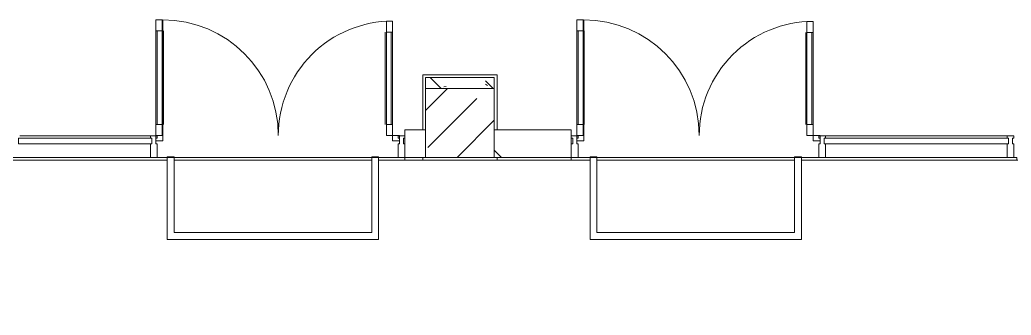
# Model space of a CAD drawing. Header units: millimetres. Extents: x -4029 to 232974, y -8553 to 104777.
# Drawn here: x 173685 to 180895, y 12254 to 14400 of the extents above; entities that cross this region are included whole.
import ezdxf

# ---------------------------------------------------------------- set-up
doc = ezdxf.new("R2010")
doc.units = ezdxf.units.MM
for name, color, linetype, lineweight in [('A-AREA-BNDY-1', 7, 'Continuous', 5), ('A-GLAZ-CURT-1', 7, 'Continuous', 5), ('A-GLAZ-CWMG-2', 7, 'Continuous', 5), ('I-WALL-6', 7, 'Continuous', 5), ('S-COLS-2', 7, 'Continuous', 5)]:
    doc.layers.add(name, color=color, linetype=linetype, lineweight=lineweight)
for name, color, linetype, lineweight, true_color in [('A-DETL-GENF-9', 7, 'Continuous', 5, 0xaaaaaa), ('A-DOOR-3', 7, 'Continuous', 5, 0xaaaaaa), ('A-FLOR-2', 7, 'Continuous', 5, 0xaaaaaa), ('I-WALL-8', 7, 'Continuous', 5, 0x787878)]:
    doc.layers.add(name, color=color, linetype=linetype, lineweight=lineweight, true_color=true_color)

# ---------------------------------------------------------------- blocks, each defined once
blk = doc.blocks.new('Дверь_Витражная_остекление_ - ВВ-11 остекление-32352627-1_2_1_птичка')
at = {"layer": 'A-DETL-GENF-9'}
for p, q in [((-790.5, -20), (-835.5, -20)), ((-835.5, -851), (-835.5, -20)), ((-790.5, -20), (-835.5, -20)), ((-835.5, -20), (-835.5, -851)), ((-790.5, -851), (-790.5, -20)), ((-790.5, -851), (-790.5, -20)), ((840.5, -860), (840.5, -20)), ((840.5, -20), (840.5, -860)), ((885.5, -860), (885.5, -20)), ((885.5, -860), (885.5, -20)), ((-835.5, -100), (-790.5, -100)), ((-825.5, -771), (-825.5, -100)), ((-781.5, -771), (-781.5, -100)), ((831.5, -780), (831.5, -100)), ((885.5, -100), (840.5, -100)), ((875.5, -780), (875.5, -100)), ((-835.5, -771), (-790.5, -771)), ((885.5, -780), (840.5, -780)), ((-835.5, -851), (-790.5, -851)), ((-835.5, -851), (-790.5, -851)), ((885.5, -860), (840.5, -860)), ((840.5, -860), (885.5, -860))]:
    blk.add_line(p, q, dxfattribs=at)
at = {"layer": 'A-DOOR-3'}
for p, q in [((-885.5, 20), (-835.5, 20)), ((-885.5, -20), (-885.5, 20)), ((-835.5, 20), (-835.5, -20)), ((835.5, 20), (885.5, 20)), ((835.5, -20), (835.5, 20)), ((885.5, 20), (885.5, -20)), ((-835.5, -20), (-885.5, -20)), ((-835.5, -851), (-835.5, -20)), ((835.5, -860), (835.5, -20)), ((885.5, -20), (835.5, -20))]:
    blk.add_line(p, q, dxfattribs=at)
for centre, radius, start, end in [((-835.5, -20), 831, 270, 0), ((835.5, -20), 840, 180, 270)]:
    blk.add_arc(centre, radius, start, end, dxfattribs=at)
blk = doc.blocks.new('Системная панель - Стекло - 40мм-32352622-1_2_1_птичка')
at = {"layer": 'A-GLAZ-CURT-1'}
for p, q in [((485, 40), (-485, 40)), ((-485, 40), (-485, 0)), ((-485, 0), (485, 0)), ((485, 0), (485, 40))]:
    blk.add_line(p, q, dxfattribs=at)
blk = doc.blocks.new('Прямоугольный импост - Импост структурный с накладкой - 160мм Темный-32352618-1_2_1_птичка')
at = {"layer": 'A-GLAZ-CWMG-2'}
for p, q in [((102599, 13557), (103549, 13557)), ((102599, 13400), (103549, 13400))]:
    blk.add_line(p, q, dxfattribs=at)
blk = doc.blocks.new('Прямоугольный импост - Импост структурный с накладкой - 160мм Темный-V127-1_2_1_птичка')
at = {"layer": 'A-GLAZ-CWMG-2'}
for p, q in [((-25, 0), (-25, 17)), ((-25, 17), (25, 17)), ((-15, 0), (-25, 0)), ((-15, -40), (-15, 0)), ((25, 0), (15, 0)), ((15, 0), (15, -40)), ((25, 17), (25, 0)), ((-25, -140), (-25, -40)), ((-25, -40), (-15, -40)), ((15, -40), (25, -40)), ((25, -40), (25, -140)), ((25, -140), (-25, -140))]:
    blk.add_line(p, q, dxfattribs=at)
blk = doc.blocks.new('Прямоугольный импост - Импост структурный с накладкой - 160мм Темный-32310142-1_2_1_птичка')
at = {"layer": 'A-GLAZ-CWMG-2'}
for p, q in [((-50, 0), (-50, 17)), ((-50, 17), (0, 17)), ((-40, 0), (-50, 0)), ((-40, -40), (-40, 0)), ((0, 0), (-10, 0)), ((-10, 0), (-10, -40)), ((0, 17), (0, 0)), ((-50, -140), (-50, -40)), ((-50, -40), (-40, -40)), ((-10, -40), (0, -40)), ((0, -40), (0, -140)), ((0, -140), (-50, -140))]:
    blk.add_line(p, q, dxfattribs=at)
blk = doc.blocks.new('Прямоугольный импост - Импост структурный с накладкой - 160мм Темный-32354018-1_2_1_птичка')
at = {"layer": 'A-GLAZ-CWMG-2'}
for p, q in [((108459, 13557), (109779, 13557)), ((108459, 13400), (109779, 13400))]:
    blk.add_line(p, q, dxfattribs=at)
blk = doc.blocks.new('Дверь_Витражная_остекление_ - ВВ-12 остекление-32353611-1_2_1_птичка')
at = {"layer": 'A-DETL-GENF-9'}
for p, q in [((-789.5, -20), (-834.5, -20)), ((-834.5, -849), (-834.5, -20)), ((-789.5, -20), (-834.5, -20)), ((-834.5, -20), (-834.5, -849)), ((-789.5, -849), (-789.5, -20)), ((-789.5, -849), (-789.5, -20)), ((839.5, -860), (839.5, -20)), ((839.5, -20), (839.5, -860)), ((884.5, -860), (884.5, -20)), ((884.5, -860), (884.5, -20)), ((-834.5, -100), (-789.5, -100)), ((-824.5, -769), (-824.5, -100)), ((-780.5, -769), (-780.5, -100)), ((830.5, -780), (830.5, -100)), ((884.5, -100), (839.5, -100)), ((874.5, -780), (874.5, -100)), ((-834.5, -769), (-789.5, -769)), ((884.5, -780), (839.5, -780)), ((-834.5, -849), (-789.5, -849)), ((-834.5, -849), (-789.5, -849)), ((884.5, -860), (839.5, -860)), ((839.5, -860), (884.5, -860))]:
    blk.add_line(p, q, dxfattribs=at)
at = {"layer": 'A-DOOR-3'}
for p, q in [((-884.5, 20), (-834.5, 20)), ((-884.5, -20), (-884.5, 20)), ((-834.5, 20), (-834.5, -20)), ((834.5, 20), (884.5, 20)), ((834.5, -20), (834.5, 20)), ((884.5, 20), (884.5, -20)), ((-834.5, -20), (-884.5, -20)), ((-834.5, -849), (-834.5, -20)), ((834.5, -860), (834.5, -20)), ((884.5, -20), (834.5, -20))]:
    blk.add_line(p, q, dxfattribs=at)
for centre, radius, start, end in [((-834.5, -20), 829, 270, 0), ((834.5, -20), 840, 180, 270)]:
    blk.add_arc(centre, radius, start, end, dxfattribs=at)
blk = doc.blocks.new('Системная панель - Стекло - 40мм-32353599-1_2_1_птичка')
at = {"layer": 'A-GLAZ-CURT-1'}
for p, q in [((670, 40), (-670, 40)), ((-670, 40), (-670, 0)), ((-670, 0), (670, 0)), ((670, 0), (670, 40))]:
    blk.add_line(p, q, dxfattribs=at)
blk = doc.blocks.new('Прямоугольный импост - Импост структурный с накладкой - 160мм Темный-30755595-1_2_1_птичка')
at = {"layer": 'A-GLAZ-CWMG-2'}
for p, q in [((0, 17), (-50, 17)), ((-50, 17), (-50, 0)), ((-50, 0), (-40, 0)), ((-40, 0), (-40, -40)), ((-10, -40), (-10, 0)), ((-10, 0), (0, 0)), ((0, 0), (0, 17)), ((-40, -40), (-50, -40)), ((-50, -40), (-50, -140)), ((0, -40), (-10, -40)), ((0, -140), (0, -40)), ((-50, -140), (0, -140))]:
    blk.add_line(p, q, dxfattribs=at)
blk = doc.blocks.new('Прямоугольный импост - Импост структурный с накладкой - 160мм Темный-V185-1_2_1_птичка')
at = {"layer": 'A-GLAZ-CWMG-2'}
for p, q in [((0, 17), (-50, 17)), ((-50, 17), (-50, 0)), ((-50, 0), (-40, 0)), ((-40, 0), (-40, -40)), ((-10, -40), (-10, 0)), ((-10, 0), (0, 0)), ((0, 0), (0, 17)), ((-40, -40), (-50, -40)), ((-50, -40), (-50, -140)), ((0, -40), (-10, -40)), ((0, -140), (0, -40)), ((-50, -140), (0, -140))]:
    blk.add_line(p, q, dxfattribs=at)

msp = doc.modelspace()

# ---------------------------------------------------------------- hatches: boundary and pattern name
at = {"layer": 'I-WALL-6'}
h = msp.add_hatch(dxfattribs=at)
h.set_pattern_fill('FP_134', color=256, style=0, pattern_type=2)
h.set_pattern_definition([(135, (71086.4, 0), (-353.5534, -353.5534), [])])
h.paths.add_polyline_path([(177136.4063, 13400), (177696.4063, 13400), (177696.4063, 13600), (177136.4063, 13600)])
h.paths.add_polyline_path([(181317.6073, 13400), (181636.4063, 13400), (181636.4063, 13600), (180915.4063, 13600), (180916.4063, 13400)])
h.paths.add_polyline_path([(176636.4063, 13400), (176636.4063, 13600), (176486.4063, 13600), (176486.4063, 13400), (176616.4063, 13400)])
h.paths.add_polyline_path([(172484.4062, 13400), (172484.4062, 13600), (172186.4063, 13600), (172186.4063, 13400), (172284.4062, 13400)])
at = {"layer": 'I-WALL-8'}
h = msp.add_hatch(dxfattribs=at)
h.set_pattern_fill('FP_142', color=256, style=0, pattern_type=2)
h.set_pattern_definition([(135, (71086.4, 0), (-377.1708, -377.1708), [533.4, -88.9, 17.78, -88.9]), (135, (71086.4, 376.94), (-377.1708, -377.1708), []), (50, (71086.4, 0), (637.6445, -55.7866), [66.675, -733.425]), (355, (71086.4, 0), (-123.3494, 668.6992), [53.34, -586.74]), (100.451, (71139.54, -4.65), (514.299, 612.908), [56.665, -623.315]), (46.184, (71086.4, 177.8), (948.7764, -147.1497), [100.012, -1100.137]), (96.636, (71165.5, 165.5), (830.909, 865.997), [84.998, -934.973]), (351.184, (71086.4, 177.8), (830.918, 865.988), [80.01, -880.11]), (21, (71175.3, 133.35), (530.6506, -357.9283), [66.675, -733.425]), (326, (71175.3, 133.35), (216.308, 644.6585), [53.34, -586.74]), (71.451, (71219.5, 103.5), (746.9596, 286.7243), [56.665, -623.315]), (37.5, (71086.4, 0), (10.81053, 295.9426), [16.764, -562.864, 16.764, -578.866, -588.962]), (37.5, (71086.4, 0), (10.81053, 295.9426), [-1175.258, 16.764, -572.198]), (7.5, (71086.4, 0), (233.8692, 350.6318), [16.764, -322.834, 16.764, -549.529, -224.472]), (7.5, (71086.4, 0), (233.8692, 350.6318), [-905.891, 16.764, -207.708]), (327.5, (70888.16, 0), (474.5678, -20.0513), [16.764, -205.486, 16.764, -676.656, -920.115]), (327.5, (70888.16, 0), (474.5678, -20.0513), [-915.67, 16.764, -903.351]), (317.5, (70799.26, 0), (518.4522, 88.9934), [16.764, -272.161, 16.764, -443.738, -653.415]), (317.5, (70799.26, 0), (518.4522, 88.9934), [-749.427, 16.764, -636.651])])
h.paths.add_polyline_path([(176636.4063, 13900), (177136.4063, 13900), (177136.4063, 13980), (176636.4063, 13980)])
at = {"layer": 'S-COLS-2'}
h = msp.add_hatch(dxfattribs=at)
h.set_pattern_fill('FP_116', color=256, style=0, pattern_type=2)
h.set_pattern_definition([(45, (71086.4, 0), (-285.1231, 285.1231), []), (45, (71371.53, 0), (-285.1231, 285.1231), [504.031, -100.806, 16.764, -84.042])])
h.paths.add_polyline_path([(177122.5756, 13400), (177136.4063, 13400), (177136.4063, 13900), (176636.4063, 13900), (176636.4063, 13400)])

# ---------------------------------------------------------------- linework, layer by layer
at = {"layer": 'A-AREA-BNDY-1', "flags": 128}
msp.add_lwpolyline([(171916.4062, 10621), (178195.4063, 10621), (178195.4063, 11411.0038), (178196.4063, 11411.0038), (178196.4063, 10621), (192275.4062, 10621), (192275.4062, 12429), (191445.4063, 12429), (191445.4063, 13379), (186685.9062, 13379), (186685.9062, 13400), (182816.4063, 13400), (182816.4063, 13540), (182309.9159, 13540), (182137.4063, 13540), (182137.4063, 13379), (180935.9063, 13379), (180935.9063, 13400), (177696.4063, 13400), (177696.4063, 13379), (176486.4063, 13379), (176486.4063, 13400), (172484.9062, 13400)], dxfattribs=at)
at = {"layer": 'A-FLOR-2'}
for p, q in [((176616.4063, 13600), (176616.4063, 14000)), ((176616.4063, 14000), (177156.4063, 14000)), ((177156.4063, 14000), (177156.4063, 13600)), ((170876.4063, 13380), (174758.0103, 13380)), ((174808.0103, 13404.5656), (174758.0103, 13404.5656)), ((174758.0103, 13404.5656), (174758.0103, 12804.5656)), ((174808.0103, 12854.5656), (174808.0103, 13404.5656)), ((176245.1778, 13380), (174808.0103, 13380)), ((176295.1778, 13404.5656), (176245.1778, 13404.5656)), ((176245.1778, 13404.5656), (176245.1778, 12854.5656)), ((176295.1778, 12804.5656), (176295.1778, 13404.5656)), ((176295.1778, 13380), (177156.4063, 13380)), ((176616.4063, 13380), (176616.4063, 13400)), ((177156.4063, 13400), (177156.4063, 13380)), ((177156.4063, 13380), (177833.0103, 13380)), ((177883.0103, 13404.5656), (177833.0103, 13404.5656)), ((177833.0103, 13404.5656), (177833.0103, 12804.5656)), ((177883.0103, 12854.5656), (177883.0103, 13404.5656)), ((179320.1778, 13380), (177883.0103, 13380)), ((179370.1778, 13404.5656), (179320.1778, 13404.5656)), ((179320.1778, 13404.5656), (179320.1778, 12854.5656)), ((179370.1778, 12804.5656), (179370.1778, 13404.5656)), ((179370.1778, 13380), (182156.4063, 13380)), ((176245.1778, 12854.5656), (174808.0103, 12854.5656)), ((179320.1778, 12854.5656), (177883.0103, 12854.5656)), ((174758.0103, 12804.5656), (176295.1778, 12804.5656)), ((177833.0103, 12804.5656), (179370.1778, 12804.5656))]:
    msp.add_line(p, q, dxfattribs=at)
at = {"layer": 'I-WALL-6'}
for p, q in [((177136.4063, 13980), (176636.4063, 13980)), ((176636.4063, 13980), (176636.4063, 13900)), ((177136.4063, 13900), (177136.4063, 13980)), ((176636.4063, 13900), (177136.4063, 13900)), ((176636.4063, 13600), (176486.4063, 13600)), ((176486.4063, 13600), (176486.4063, 13400)), ((176636.4063, 13400), (176636.4063, 13600)), ((177696.4063, 13600), (177136.4063, 13600)), ((177136.4063, 13600), (177136.4063, 13400)), ((177696.4063, 13400), (177696.4063, 13600)), ((176486.4063, 13400), (176636.4063, 13400)), ((177136.4063, 13400), (177696.4063, 13400))]:
    msp.add_line(p, q, dxfattribs=at)
at = {"layer": 'S-COLS-2'}
for p, q in [((177136.4063, 13900), (176636.4063, 13900)), ((176636.4063, 13900), (176636.4063, 13600)), ((177136.4063, 13600), (177136.4063, 13900)), ((176636.4063, 13600), (176636.4063, 13400)), ((177136.4063, 13400), (177136.4063, 13600)), ((176636.4063, 13400), (177136.4063, 13400))]:
    msp.add_line(p, q, dxfattribs=at)

# ---------------------------------------------------------------- block references
at = {"layer": 'A-DOOR-3', "rotation": 180}
for name, p in [('Дверь_Витражная_остекление_ - ВВ-11 остекление-32352627-1_2_1_птичка', (175560.9062, 13540)), ('Дверь_Витражная_остекление_ - ВВ-12 остекление-32353611-1_2_1_птичка', (178620.9063, 13540))]:
    msp.add_blockref(name, p, dxfattribs=at)
at = {"layer": 'A-GLAZ-CURT-1', "rotation": 180}
for name, p in [('Системная панель - Стекло - 40мм-32352622-1_2_1_птичка', (174160.4062, 13540)), ('Системная панель - Стекло - 40мм-32353599-1_2_1_птичка', (180205.4063, 13540))]:
    msp.add_blockref(name, p, dxfattribs=at)
at = {"layer": 'A-GLAZ-CWMG-2'}
for name, p in [('Прямоугольный импост - Импост структурный с накладкой - 160мм Темный-32352618-1_2_1_птичка', (71086.4063, 0)), ('Прямоугольный импост - Импост структурный с накладкой - 160мм Темный-V185-1_2_1_птичка', (176486.4063, 13540)), ('Прямоугольный импост - Импост структурный с накладкой - 160мм Темный-32354018-1_2_1_птичка', (71086.4063, 0)), ('Прямоугольный импост - Импост структурный с накладкой - 160мм Темный-30755595-1_2_1_птичка', (180915.4063, 13540))]:
    msp.add_blockref(name, p, dxfattribs=at)
at = {"layer": 'A-GLAZ-CWMG-2', "extrusion": (0, 0, -1)}
for name, p in [('Прямоугольный импост - Импост структурный с накладкой - 160мм Темный-V127-1_2_1_птичка', (-174660.4062, 13540)), ('Прямоугольный импост - Импост структурный с накладкой - 160мм Темный-32310142-1_2_1_птичка', (-177696.4063, 13540)), ('Прямоугольный импост - Импост структурный с накладкой - 160мм Темный-V127-1_2_1_птичка', (-179520.4063, 13540))]:
    msp.add_blockref(name, p, dxfattribs=at)

doc.saveas('drawing.dxf')
